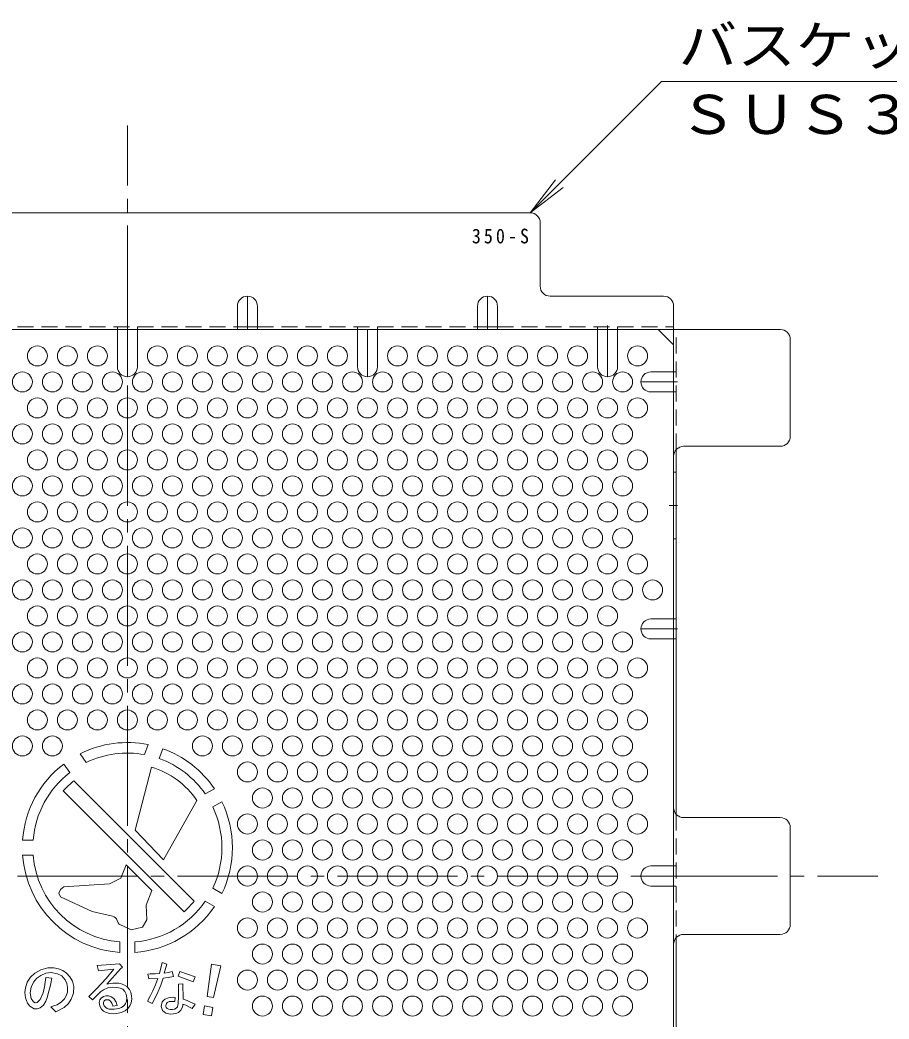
# Model space of a CAD drawing. Units: millimetres at full size, sheet at 1:4; details may follow other scales. Extents: x -837 to 1001, y -1646 to 790.
# Drawn here: x 402.4 to 663, y 400.3 to 699.7 of the extents above; entities that cross this region are included whole.
import ezdxf
from ezdxf.enums import TextEntityAlignment as Align

# ---------------------------------------------------------------- set-up
doc = ezdxf.new("R2010")
doc.units = ezdxf.units.MM
doc.header["$LTSCALE"] = 4
for name, pattern in [('CHAIN1', [8, 5, -1, 1, -1]), ('CHAIN2', [12, 9, -1, 1, -1]), ('DASHED1', [1.8, 1.2, -0.6])]:
    doc.linetypes.add(name, pattern=pattern)
for name, color, linetype, lineweight in [('A-5_文字', 7, 'Continuous', 9), ('A-6_寸法', 2, 'Continuous', 9), ('A-7_ハッチ', 2, 'Continuous', 9), ('A-8_記号', 2, 'Continuous', 9), ('A-C_SENKIRI', 3, 'Continuous', 9)]:
    doc.layers.add(name, color=color, linetype=linetype, lineweight=lineweight)
doc.styles.add('ＭＳ ゴシック', font='')
doc.styles.get('ＭＳ ゴシック').set_extended_font_data('MS Gothic')

msp = doc.modelspace()

# ---------------------------------------------------------------- linework, layer by layer
at = {"layer": 'A-5_文字'}
for p, q in [((594.733, 681.306), (555.392, 641.966)), ((726.939, 681.306), (594.733, 681.306)), ((555.392, 641.966), (563.002, 651.883)), ((555.392, 641.966), (565.309, 649.575))]:
    msp.add_line(p, q, dxfattribs=at)
at = {"layer": 'A-6_寸法'}
for centre in [(407.593, 599.047), (416.593, 599.047), (425.593, 599.047), (443.593, 599.047), (452.593, 599.047), (461.593, 599.047), (470.593, 599.047), (479.593, 599.047), (488.593, 599.047), (497.593, 599.047), (515.593, 599.047), (524.593, 599.047), (533.593, 599.047), (542.593, 599.047), (551.593, 599.047), (560.593, 599.047), (569.593, 599.047), (587.593, 599.047), (403.093, 591.252), (412.093, 591.252), (421.093, 591.252), (430.093, 591.252), (439.093, 591.252), (448.093, 591.252), (457.093, 591.252), (466.093, 591.252), (475.093, 591.252), (484.093, 591.252), (493.093, 591.252), (502.093, 591.252), (511.093, 591.252), (520.093, 591.252), (529.093, 591.252), (538.093, 591.252), (547.093, 591.252), (556.093, 591.252), (565.093, 591.252), (574.093, 591.252), (583.093, 591.252), (407.593, 583.458), (416.593, 583.458), (425.593, 583.458), (434.593, 583.458), (443.593, 583.458), (452.593, 583.458), (461.593, 583.458), (470.593, 583.458), (479.593, 583.458), (488.593, 583.458), (497.593, 583.458), (506.593, 583.458), (515.593, 583.458), (524.593, 583.458), (533.593, 583.458), (542.593, 583.458), (551.593, 583.458), (560.593, 583.458), (569.593, 583.458), (578.593, 583.458), (587.593, 583.458), (403.093, 575.664), (412.093, 575.664), (421.093, 575.664), (430.093, 575.664), (439.093, 575.664), (448.093, 575.664), (457.093, 575.664), (466.093, 575.664), (475.093, 575.664), (484.093, 575.664), (493.093, 575.664), (502.093, 575.664), (511.093, 575.664), (520.093, 575.664), (529.093, 575.664), (538.093, 575.664), (547.093, 575.664), (556.093, 575.664), (565.093, 575.664), (574.093, 575.664), (583.093, 575.664), (407.593, 567.87), (416.593, 567.87), (425.593, 567.87), (434.593, 567.87), (443.593, 567.87), (452.593, 567.87), (461.593, 567.87), (470.593, 567.87), (479.593, 567.87), (488.593, 567.87), (497.593, 567.87), (506.593, 567.87), (515.593, 567.87), (524.593, 567.87), (533.593, 567.87), (542.593, 567.87), (551.593, 567.87), (560.593, 567.87), (569.593, 567.87), (578.593, 567.87), (587.593, 567.87), (403.093, 560.076), (412.093, 560.076), (421.093, 560.076), (430.093, 560.076), (439.093, 560.076), (448.093, 560.076), (457.093, 560.076), (466.093, 560.076), (475.093, 560.076), (484.093, 560.076), (493.093, 560.076), (502.093, 560.076), (511.093, 560.076), (520.093, 560.076), (529.093, 560.076), (538.093, 560.076), (547.093, 560.076), (556.093, 560.076), (565.093, 560.076), (574.093, 560.076), (583.093, 560.076), (407.593, 552.281), (416.593, 552.281), (425.593, 552.281), (434.593, 552.281), (443.593, 552.281), (452.593, 552.281), (461.593, 552.281), (470.593, 552.281), (479.593, 552.281), (488.593, 552.281), (497.593, 552.281), (506.593, 552.281), (515.593, 552.281), (524.593, 552.281), (533.593, 552.281), (542.593, 552.281), (551.593, 552.281), (560.593, 552.281), (569.593, 552.281), (578.593, 552.281), (587.593, 552.281), (403.093, 544.487), (412.093, 544.487), (421.093, 544.487), (430.093, 544.487), (439.093, 544.487), (448.093, 544.487), (457.093, 544.487), (466.093, 544.487), (475.093, 544.487), (484.093, 544.487), (493.093, 544.487), (502.093, 544.487), (511.093, 544.487), (520.093, 544.487), (529.093, 544.487), (538.093, 544.487), (547.093, 544.487), (556.093, 544.487), (565.093, 544.487), (574.093, 544.487), (583.093, 544.487), (407.593, 536.693), (416.593, 536.693), (425.593, 536.693), (434.593, 536.693), (443.593, 536.693), (452.593, 536.693), (461.593, 536.693), (470.593, 536.693), (479.593, 536.693), (488.593, 536.693), (497.593, 536.693), (506.593, 536.693), (515.593, 536.693), (524.593, 536.693), (533.593, 536.693), (542.593, 536.693), (551.593, 536.693), (560.593, 536.693), (569.593, 536.693), (578.593, 536.693), (587.593, 536.693), (403.093, 528.899), (412.093, 528.899), (421.093, 528.899), (430.093, 528.899), (439.093, 528.899), (448.093, 528.899), (457.093, 528.899), (466.093, 528.899), (475.093, 528.899), (484.093, 528.899), (493.093, 528.899), (502.093, 528.899), (511.093, 528.899), (520.093, 528.899), (529.093, 528.899), (538.093, 528.899), (547.093, 528.899), (556.093, 528.899), (565.093, 528.899), (574.093, 528.899), (583.093, 528.899), (592.093, 528.899), (407.593, 521.104), (416.593, 521.104), (425.593, 521.104), (434.593, 521.104), (443.593, 521.104), (452.593, 521.104), (461.593, 521.104), (470.593, 521.104), (479.593, 521.104), (488.593, 521.104), (497.593, 521.104), (506.593, 521.104), (515.593, 521.104), (524.593, 521.104), (533.593, 521.104), (542.593, 521.104), (551.593, 521.104), (560.593, 521.104), (569.593, 521.104), (578.593, 521.104), (403.093, 513.31), (412.093, 513.31), (421.093, 513.31), (430.093, 513.31), (439.093, 513.31), (448.093, 513.31), (457.093, 513.31), (466.093, 513.31), (475.093, 513.31), (484.093, 513.31), (493.093, 513.31), (502.093, 513.31), (511.093, 513.31), (520.093, 513.31), (529.093, 513.31), (538.093, 513.31), (547.093, 513.31), (556.093, 513.31), (565.093, 513.31), (574.093, 513.31), (583.093, 513.31), (407.593, 505.516), (416.593, 505.516), (425.593, 505.516), (434.593, 505.516), (443.593, 505.516), (452.593, 505.516), (461.593, 505.516), (470.593, 505.516), (479.593, 505.516), (488.593, 505.516), (497.593, 505.516), (506.593, 505.516), (515.593, 505.516), (524.593, 505.516), (533.593, 505.516), (542.593, 505.516), (551.593, 505.516), (560.593, 505.516), (569.593, 505.516), (578.593, 505.516), (587.593, 505.516), (403.093, 497.722), (412.093, 497.722), (421.093, 497.722), (430.093, 497.722), (439.093, 497.722), (448.093, 497.722), (457.093, 497.722), (466.093, 497.722), (475.093, 497.722), (484.093, 497.722), (493.093, 497.722), (502.093, 497.722), (511.093, 497.722), (520.093, 497.722), (529.093, 497.722), (538.093, 497.722), (547.093, 497.722), (556.093, 497.722), (565.093, 497.722), (574.093, 497.722), (583.093, 497.722), (407.593, 489.928), (416.593, 489.928), (425.593, 489.928), (434.593, 489.928), (443.593, 489.928), (452.593, 489.928), (461.593, 489.928), (470.593, 489.928), (479.593, 489.928), (488.593, 489.928), (497.593, 489.928), (506.593, 489.928), (515.593, 489.928), (524.593, 489.928), (533.593, 489.928), (542.593, 489.928), (551.593, 489.928), (560.593, 489.928), (569.593, 489.928), (578.593, 489.928), (587.593, 489.928), (403.093, 482.133), (412.093, 482.133), (457.093, 482.133), (466.093, 482.133), (475.093, 482.133), (484.093, 482.133), (493.093, 482.133), (502.093, 482.133), (511.093, 482.133), (520.093, 482.133), (529.093, 482.133), (538.093, 482.133), (547.093, 482.133), (556.093, 482.133), (565.093, 482.133), (574.093, 482.133), (583.093, 482.133), (470.593, 474.339), (479.593, 474.339), (488.593, 474.339), (497.593, 474.339), (506.593, 474.339), (515.593, 474.339), (524.593, 474.339), (533.593, 474.339), (542.593, 474.339), (551.593, 474.339), (560.593, 474.339), (569.593, 474.339), (578.593, 474.339), (587.593, 474.339), (475.093, 466.545), (484.093, 466.545), (493.093, 466.545), (502.093, 466.545), (511.093, 466.545), (520.093, 466.545), (529.093, 466.545), (538.093, 466.545), (547.093, 466.545), (556.093, 466.545), (565.093, 466.545), (574.093, 466.545), (583.093, 466.545), (470.593, 458.751), (479.593, 458.751), (488.593, 458.751), (497.593, 458.751), (506.593, 458.751), (515.593, 458.751), (524.593, 458.751), (533.593, 458.751), (542.593, 458.751), (551.593, 458.751), (560.593, 458.751), (569.593, 458.751), (578.593, 458.751), (587.593, 458.751), (475.093, 450.956), (484.093, 450.956), (493.093, 450.956), (502.093, 450.956), (511.093, 450.956), (520.093, 450.956), (529.093, 450.956), (538.093, 450.956), (547.093, 450.956), (556.093, 450.956), (565.093, 450.956), (574.093, 450.956), (583.093, 450.956), (470.593, 443.162), (479.593, 443.162), (488.593, 443.162), (497.593, 443.162), (506.593, 443.162), (515.593, 443.162), (524.593, 443.162), (533.593, 443.162), (542.593, 443.162), (551.593, 443.162), (560.593, 443.162), (569.593, 443.162), (578.593, 443.162), (475.093, 435.368), (484.093, 435.368), (493.093, 435.368), (502.093, 435.368), (511.093, 435.368), (520.093, 435.368), (529.093, 435.368), (538.093, 435.368), (547.093, 435.368), (556.093, 435.368), (565.093, 435.368), (574.093, 435.368), (583.093, 435.368), (470.593, 427.574), (479.593, 427.574), (488.593, 427.574), (497.593, 427.574), (506.593, 427.574), (515.593, 427.574), (524.593, 427.574), (533.593, 427.574), (542.593, 427.574), (551.593, 427.574), (560.593, 427.574), (569.593, 427.574), (578.593, 427.574), (587.593, 427.574), (475.093, 419.779), (484.093, 419.779), (493.093, 419.779), (502.093, 419.779), (511.093, 419.779), (520.093, 419.779), (529.093, 419.779), (538.093, 419.779), (547.093, 419.779), (556.093, 419.779), (565.093, 419.779), (574.093, 419.779), (583.093, 419.779), (470.593, 411.985), (479.593, 411.985), (488.593, 411.985), (497.593, 411.985), (506.593, 411.985), (515.593, 411.985), (524.593, 411.985), (533.593, 411.985), (542.593, 411.985), (551.593, 411.985), (560.593, 411.985), (569.593, 411.985), (578.593, 411.985), (587.593, 411.985), (475.093, 404.191), (484.093, 404.191), (493.093, 404.191), (502.093, 404.191), (511.093, 404.191), (520.093, 404.191), (529.093, 404.191), (538.093, 404.191), (547.093, 404.191), (556.093, 404.191), (565.093, 404.191), (574.093, 404.191), (583.093, 404.191)]:
    msp.add_circle(centre, 3, dxfattribs=at)
at = {"layer": 'A-7_ハッチ', "linetype": 'CHAIN2'}
for p, q in [((434.593, 218.162), (434.593, 668.162)), ((209.593, 443.162), (659.593, 443.162))]:
    msp.add_line(p, q, dxfattribs=at)
at = {"layer": 'A-7_ハッチ'}
for p, q in [((555.392, 641.966), (313.794, 641.966)), ((558.392, 619.966), (558.392, 638.966)), ((595.393, 616.966), (561.392, 616.966)), ((598.393, 272.359), (598.393, 613.966)), ((238.79, 606.966), (630.397, 606.966)), ((467.593, 607.766), (473.593, 607.766)), ((539.593, 607.766), (545.593, 607.766)), ((598.393, 602.353), (593.781, 606.966)), ((633.397, 574.965), (633.397, 603.966)), ((601.393, 571.965), (630.397, 571.965)), ((599.193, 571.009), (599.193, 461.623)), ((630.397, 460.663), (601.393, 460.663)), ((633.397, 428.662), (633.397, 457.663)), ((601.393, 425.662), (630.397, 425.662)), ((599.193, 315.32), (599.193, 424.701))]:
    msp.add_line(p, q, dxfattribs=at)
at = {"layer": 'A-7_ハッチ', "linetype": 'DASHED1'}
for p, q in [((401.593, 607.766), (467.593, 607.766)), ((431.593, 606.966), (431.593, 607.766)), ((437.593, 606.966), (437.593, 607.766)), ((473.593, 607.766), (539.593, 607.766)), ((503.593, 606.966), (503.593, 607.766)), ((509.593, 606.966), (509.593, 607.766)), ((545.593, 607.766), (598.393, 607.766)), ((575.593, 606.966), (575.593, 607.766)), ((581.593, 606.966), (581.593, 607.766)), ((599.193, 571.009), (599.193, 606.966)), ((598.393, 594.252), (599.193, 594.252)), ((598.393, 588.252), (599.193, 588.252)), ((598.393, 520.207), (599.193, 520.207)), ((598.393, 514.207), (599.193, 514.207)), ((599.193, 461.623), (599.193, 424.701)), ((598.393, 446.162), (599.193, 446.162)), ((598.393, 440.162), (599.193, 440.162))]:
    msp.add_line(p, q, dxfattribs=at)
at = {"layer": 'A-7_ハッチ'}
for centre, start, end in [((555.392, 638.966), 0, 90), ((561.392, 619.966), 180, 270), ((595.393, 613.966), 0, 90), ((630.397, 603.966), 0, 90), ((630.397, 574.965), 270, 0), ((601.393, 568.965), 90, 180), ((601.393, 463.663), 180, 270), ((630.397, 457.663), 0, 90), ((630.397, 428.662), 270, 0), ((601.393, 422.662), 90, 180)]:
    msp.add_arc(centre, 3, start, end, dxfattribs=at)
at = {"layer": 'A-8_記号', "linetype": 'CHAIN1'}
for p, q in [((470.593, 606.966), (470.593, 616.966)), ((542.593, 606.966), (542.593, 616.966)), ((578.593, 608.166), (578.593, 592.816)), ((434.593, 606.966), (434.593, 592.816)), ((506.593, 606.966), (506.593, 592.816)), ((599.593, 591.252), (588.593, 591.252)), ((597.047, 554.23), (599.593, 554.23)), ((599.593, 517.207), (588.593, 517.207)), ((601.101, 443.162), (588.593, 443.162))]:
    msp.add_line(p, q, dxfattribs=at)
at = {"layer": 'A-8_記号'}
for p, q in [((467.593, 613.966), (467.593, 606.966)), ((473.593, 613.966), (473.593, 606.966)), ((539.593, 613.966), (539.593, 606.966)), ((545.593, 613.966), (545.593, 606.966)), ((431.593, 595.816), (431.593, 606.966)), ((437.593, 595.816), (437.593, 606.966)), ((503.593, 595.816), (503.593, 606.966)), ((509.593, 595.816), (509.593, 606.966)), ((575.593, 595.816), (575.593, 606.966)), ((581.593, 595.816), (581.593, 606.966)), ((591.593, 594.252), (598.393, 594.252)), ((591.593, 588.252), (598.393, 588.252)), ((599.193, 564.23), (598.393, 564.23)), ((599.193, 544.23), (598.393, 544.23)), ((591.593, 520.207), (598.393, 520.207)), ((591.593, 514.207), (598.393, 514.207)), ((591.593, 446.162), (598.393, 446.162)), ((591.593, 440.162), (598.393, 440.162))]:
    msp.add_line(p, q, dxfattribs=at)
for centre, start, end in [((470.593, 613.966), 0, 180), ((542.593, 613.966), 0, 180), ((434.593, 595.816), 180, 0), ((506.593, 595.816), 180, 0), ((578.593, 595.816), 180, 0), ((591.593, 591.252), 90, 270), ((591.593, 517.207), 90, 270), ((591.593, 443.162), 90, 270)]:
    msp.add_arc(centre, 3, start, end, dxfattribs=at)
at = {"layer": 'A-C_SENKIRI'}
for p, q in [((440.862, 482.537), (439.771, 479.541)), ((420.397, 479.787), (422.225, 477.177)), ((445.209, 481.325), (444.132, 478.364)), ((417.316, 474.145), (415.508, 476.727)), ((441.829, 475.806), (436.884, 456.916)), ((418.572, 471.698), (454.624, 435.646)), ((415.376, 468.657), (451.583, 432.451)), ((457.943, 467.746), (460.678, 469.326)), ((455.429, 465.842), (445.442, 448.031)), ((460.193, 463.849), (462.928, 465.429)), ((436.884, 456.916), (445.442, 448.031)), ((403.174, 453.917), (406.333, 453.917)), ((403.174, 449.417), (406.333, 449.417)), ((432.648, 442.49), (434.223, 446.504)), ((434.223, 446.504), (441.956, 438.801)), ((429.241, 440.839), (432.648, 442.49)), ((414.045, 437.98), (414.543, 436.927)), ((440.224, 434.386), (441.956, 438.801)), ((462.928, 437.906), (460.193, 439.486)), ((424.057, 432.49), (414.543, 436.927)), ((440.454, 430.033), (440.224, 434.386)), ((460.678, 434.009), (457.943, 435.589)), ((430.133, 431.106), (424.057, 432.49)), ((431.568, 429.84), (431.839, 429.095)), ((432.165, 428.74), (431.839, 429.095)), ((435.732, 427.076), (432.165, 428.74)), ((432.343, 423.407), (432.343, 420.248)), ((436.843, 423.407), (436.843, 420.248)), ((406.87, 414.007), (405.572, 412.846)), ((408.6, 415.054), (406.87, 414.007)), ((407.426, 412.525), (408.59, 413.383)), ((408.59, 413.383), (410.091, 414.026)), ((410.786, 415.624), (408.6, 415.054)), ((410.091, 414.026), (411.715, 414.21)), ((412.563, 415.601), (410.786, 415.624)), ((411.715, 414.21), (413.615, 413.873)), ((413.952, 415.328), (412.563, 415.601)), ((413.615, 413.873), (414.932, 413.199)), ((415.204, 414.827), (413.952, 415.328)), ((416.342, 414.03), (415.204, 414.827)), ((417.383, 412.923), (416.342, 414.03)), ((446.877, 414.271), (445.651, 414.043)), ((460.459, 406.719), (462.6, 416.224)), ((404.547, 411.32), (404.023, 409.635)), ((405.572, 412.846), (404.547, 411.32)), ((405.71, 409.859), (406.446, 411.33)), ((406.446, 411.33), (407.426, 412.525)), ((409.821, 410.453), (409.29, 408.096)), ((409.859, 410.664), (410.159, 412.762)), ((411.47, 410.022), (411.606, 410.978)), ((411.606, 410.978), (411.857, 412.049)), ((414.932, 413.199), (415.943, 412.035)), ((415.943, 412.035), (416.434, 410.932)), ((416.434, 410.932), (416.679, 409.767)), ((418.149, 411.606), (417.383, 412.923)), ((418.517, 410.012), (418.149, 411.606)), ((449.882, 410.752), (449.882, 406.607)), ((404.023, 409.635), (403.887, 408.291)), ((403.887, 408.291), (404.046, 406.629)), ((405.434, 408.143), (405.71, 409.859)), ((405.741, 406.41), (405.434, 408.143)), ((409.29, 408.096), (408.469, 406.166)), ((410.513, 406.766), (411.082, 408.61)), ((411.082, 408.61), (411.47, 410.022)), ((416.617, 408.327), (416.28, 407.255)), ((416.679, 409.767), (416.617, 408.327)), ((417.782, 406.213), (418.394, 408.021)), ((418.394, 408.021), (418.517, 410.012)), ((404.046, 406.629), (404.684, 405.081)), ((404.684, 405.081), (405.299, 404.124)), ((406.429, 405.434), (405.741, 406.41)), ((406.917, 405.146), (406.429, 405.434)), ((407.56, 405.279), (406.917, 405.146)), ((408.469, 406.166), (407.56, 405.279)), ((408.441, 403.669), (409.397, 404.466)), ((409.397, 404.466), (410.126, 405.627)), ((410.126, 405.627), (410.513, 406.766)), ((413.492, 404.589), (412.573, 404.222)), ((414.81, 405.417), (413.492, 404.589)), ((415.76, 406.305), (414.81, 405.417)), ((415.606, 403.762), (416.893, 404.926)), ((416.28, 407.255), (415.76, 406.305)), ((416.893, 404.926), (417.782, 406.213)), ((430.186, 404.336), (430.226, 404.111)), ((431.555, 404.311), (430.226, 404.111)), ((431.555, 404.311), (431.236, 405.308)), ((446.877, 406.685), (445.815, 406.26)), ((448.329, 406.808), (446.877, 406.685)), ((448.852, 405.51), (447.911, 405.584)), ((448.876, 406.737), (448.329, 406.808)), ((448.876, 406.737), (448.852, 405.51)), ((449.882, 406.607), (449.856, 405.306)), ((458.534, 407.058), (460.459, 406.719)), ((405.299, 404.124), (406.597, 403.35)), ((406.597, 403.35), (407.507, 403.327)), ((407.507, 403.327), (408.441, 403.669)), ((412.573, 404.222), (411.685, 403.915)), ((411.685, 403.915), (413.094, 402.445)), ((413.094, 402.445), (415.606, 403.762))]:
    msp.add_line(p, q, dxfattribs=at)
for points in [[(429.241, 440.839), (415.51, 439.884), (414.543, 439.111), (414.045, 437.98)], [(435.732, 427.076), (439.149, 427.858), (440.454, 430.033)], [(425.498, 416.332), (425.961, 414.763), (430.488, 415.241), (428.192, 412.462), (425.285, 409.329), (423.015, 407.006), (424.169, 405.997), (426.532, 408.413), (427.448, 409.09), (428.776, 409.621), (430.196, 409.794), (431.404, 409.781), (432.466, 409.568), (433.249, 409.197), (433.847, 408.546), (434.266, 407.706), (434.429, 406.638), (434.348, 405.66), (434.049, 404.863), (433.571, 404.267), (432.809, 403.7), (432.027, 403.427), (430.602, 403.212), (429.542, 403.207), (429.147, 403.252), (428.492, 403.467), (428.085, 403.749), (427.634, 404.291), (427.442, 404.765), (427.442, 405.285), (427.656, 405.748), (428.017, 405.996), (428.503, 406.075), (429.056, 405.996), (429.519, 405.658), (429.926, 405.036), (430.186, 404.336)], [(431.236, 405.308), (430.502, 406.426), (429.757, 406.934), (428.977, 407.25), (428.108, 407.227), (427.453, 407.081), (426.775, 406.55), (426.357, 406.03), (426.154, 405.217), (426.301, 404.133), (426.832, 403.23), (427.453, 402.665), (428.209, 402.258), (429.294, 401.965), (430.434, 401.886), (431.405, 401.908), (432.772, 402.225), (433.901, 402.789), (434.861, 403.568), (435.347, 404.246), (435.731, 405.195), (435.9, 406.279), (435.866, 407.25), (435.623, 408.333), (435.187, 409.161), (434.476, 410), (433.774, 410.447), (432.84, 410.818), (431.894, 411.01), (430.917, 411.052), (430.216, 411.042), (429.578, 410.957), (428.442, 410.719), (432.513, 415.325), (433.163, 415.828), (432.206, 416.884), (425.498, 416.332)], [(445.651, 414.043), (446.403, 416.773), (445.03, 417.23), (444.212, 413.912), (442.937, 413.846), (441.417, 413.797), (440.767, 413.757)], [(462.6, 416.224), (459.833, 416.712), (458.534, 407.058)], [(440.767, 413.757), (441.01, 412.32), (443.752, 412.408), (443.023, 410.506), (442.226, 408.737), (441.541, 407.3), (440.634, 405.597), (442.005, 404.912), (443.487, 407.853), (444.615, 410.462), (445.3, 412.519), (446.795, 412.751), (448.413, 413.078), (448.054, 414.582), (446.877, 414.271)], [(411.857, 412.049), (411.915, 412.505), (410.159, 412.762)], [(445.815, 406.26), (445.028, 405.422), (444.755, 404.018), (445.145, 402.809), (446.12, 402.069), (447.406, 401.796), (448.429, 401.803), (449.159, 401.917), (449.953, 402.295), (450.608, 402.9), (450.999, 403.643), (451.175, 404.26), (451.264, 404.739), (452.171, 404.411), (453.468, 403.769), (454.01, 403.416), (454.879, 404.764), (453.544, 405.394), (452.561, 405.797), (451.276, 406.251), (451.231, 410.843), (449.882, 410.752)], [(447.911, 405.584), (447.15, 405.499), (446.57, 405.221), (446.316, 404.979), (446.185, 404.699), (446.146, 404.184), (446.263, 403.796), (446.544, 403.485), (447.049, 403.252), (447.447, 403.194), (448.127, 403.155), (448.691, 403.252), (449.225, 403.524), (449.584, 403.981), (449.769, 404.456), (449.866, 404.981), (449.856, 405.306)]]:
    msp.add_lwpolyline(points, dxfattribs=at)
for points in [[(450.357, 414.57), (449.812, 413.146), (454.365, 411.406), (454.963, 412.918)], [(457.292, 401.639), (459.781, 401.2), (460.234, 403.768), (457.745, 404.207)]]:
    msp.add_lwpolyline(points, close=True, dxfattribs=at)
for centre, radius, start, end in [((434.593, 451.667), 31.5, 78.52075, 116.78679), ((434.593, 451.667), 28.35, 79.47578, 115.8668), ((434.593, 451.667), 31.5, 34.09604, 70.30427), ((434.593, 451.667), 31.5, 127.29244, 175.90396), ((434.593, 451.667), 28.35, 34.55207, 70.33808), ((434.593, 451.667), 28.35, 127.54732, 175.44793), ((434.593, 451.667), 25.2, 34.22699, 73.31452), ((434.593, 451.667), 25.65, 128.65434, 138.52038), ((434.593, 451.667), 31.5, 334.09604, 25.90396), ((434.593, 451.667), 28.35, 334.55207, 25.44793), ((434.593, 451.667), 31.5, 184.09604, 265.90396), ((434.593, 451.667), 28.35, 184.55207, 265.44793), ((434.593, 451.667), 28.35, 274.55207, 325.44793), ((434.593, 451.667), 25.65, 311.47962, 321.34566), ((434.593, 451.667), 31.5, 274.09604, 325.90396), ((429.689, 429.156), 2, 20, 77.17135), ((407.187, 411.046), 2.7, 347.30733, 351.8699)]:
    msp.add_arc(centre, radius, start, end, dxfattribs=at)

# ---------------------------------------------------------------- texts
at = {"layer": 'A-5_文字', "color": 2, "style": 'ＭＳ ゴシック', "width": 1.1}
for s, p in [('バスケット本体', (599.858, 682.806)), ('ＳＵＳ３０４', (599.858, 662.066))]:
    msp.add_text(s, height=11.73, dxfattribs=at).set_placement(p, align=Align.BOTTOM_LEFT)
at = {"layer": 'A-5_文字', "color": 6, "insert": (537.892, 632.716), "char_height": 4.399, "attachment_point": 7, "style": 'ＭＳ ゴシック'}
msp.add_mtext('\\T1.34;\\W0.9;350-S', dxfattribs=at)

doc.saveas('drawing.dxf')
